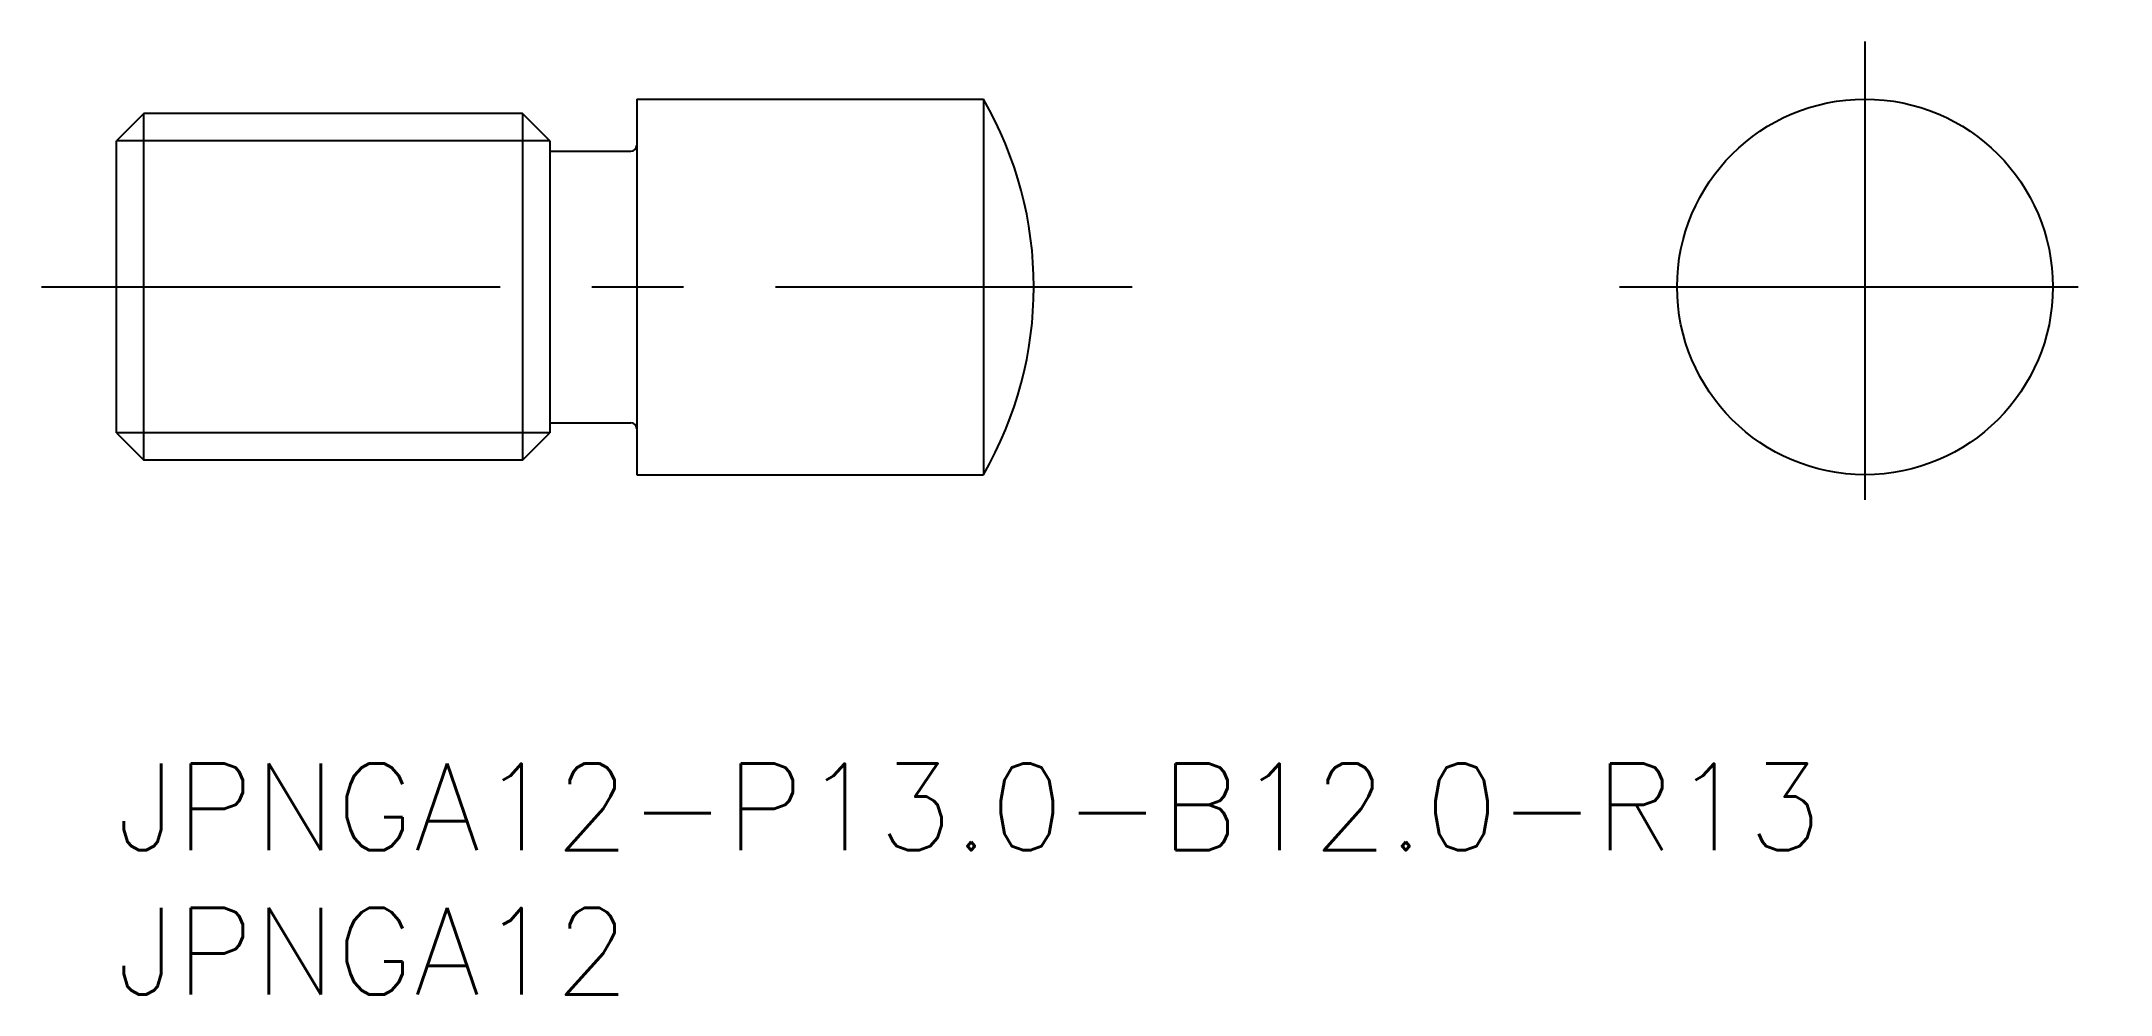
# Model space of a CAD drawing. Extents: x -2.6 to 69, y -8 to 25.
import ezdxf

# ---------------------------------------------------------------- set-up
doc = ezdxf.new("R2010")
doc.units = 0
doc.header["$LTSCALE"] = 0.5
doc.linetypes.add('CENTER', pattern=[50.8, 31.75, -6.35, 6.35, -6.35])
for name, color, linetype in [('MSM_CENTER', 1, 'CENTER'), ('MSM_CONTINUOUS', 7, 'CONTINUOUS'), ('MSM_NARROW', 5, 'CONTINUOUS'), ('MSM_PART_NUMBER', 7, 'CONTINUOUS')]:
    doc.layers.add(name, color=color, linetype=linetype)
doc.styles.get("Standard").update_dxf_attribs({"font": 'txt.shx', "height": 3, "bigfont": 'bigfont.shx'})

# ---------------------------------------------------------------- blocks, each defined once
blk = doc.blocks.new('*U3')
at = {"layer": 'MSM_PART_NUMBER'}
blk.add_text('JPNGA12-P13.0-B12.0-R13', height=3, dxfattribs=at).set_placement((0, -3))
blk = doc.blocks.new('*U4')
at = {"layer": 'MSM_PART_NUMBER'}
blk.add_text('JPNGA12', height=3, dxfattribs=at).set_placement((0, -8))

msp = doc.modelspace()

# ---------------------------------------------------------------- linework, layer by layer
at = {"layer": 'MSM_CENTER'}
for p, q in [((60.506, 25), (60.506, 8)), ((-2.6, 16.5), (35.142, 16.5)), ((52.006, 16.5), (69.006, 16.5))]:
    msp.add_line(p, q, dxfattribs=at)
at = {"layer": 'MSM_CONTINUOUS'}
for p, q in [((18, 23), (30, 23)), ((18, 23), (18, 10)), ((30, 23), (30, 10)), ((0.947, 22.5), (0, 21.553)), ((14.053, 22.5), (0.947, 22.5)), ((0.947, 10.5), (0.947, 22.5)), ((15, 21.553), (14.053, 22.5)), ((14.053, 22.5), (14.053, 10.5)), ((0, 11.447), (0, 21.553)), ((15, 21.553), (15, 11.447)), ((15, 21.2), (17.8, 21.2)), ((15, 11.8), (17.8, 11.8)), ((0, 11.447), (0.947, 10.5)), ((14.053, 10.5), (15, 11.447)), ((14.053, 10.5), (0.947, 10.5)), ((18, 10), (30, 10))]:
    msp.add_line(p, q, dxfattribs=at)
msp.add_circle((60.506, 16.5), 6.5, dxfattribs=at)
for centre, radius, start, end in [((18.742, 16.5), 13, 330, 30), ((17.8, 21.4), 0.2, 270, 0), ((17.8, 11.6), 0.2, 0, 90)]:
    msp.add_arc(centre, radius, start, end, dxfattribs=at)
at = {"layer": 'MSM_NARROW'}
for p, q in [((15, 21.553), (0, 21.553)), ((15, 11.447), (0, 11.447))]:
    msp.add_line(p, q, dxfattribs=at)

# ---------------------------------------------------------------- block references
at = {"layer": 'MSM_CONTINUOUS'}
for name in ['*U3', '*U4']:
    msp.add_blockref(name, (0, 0), dxfattribs=at)

doc.saveas('drawing.dxf')
